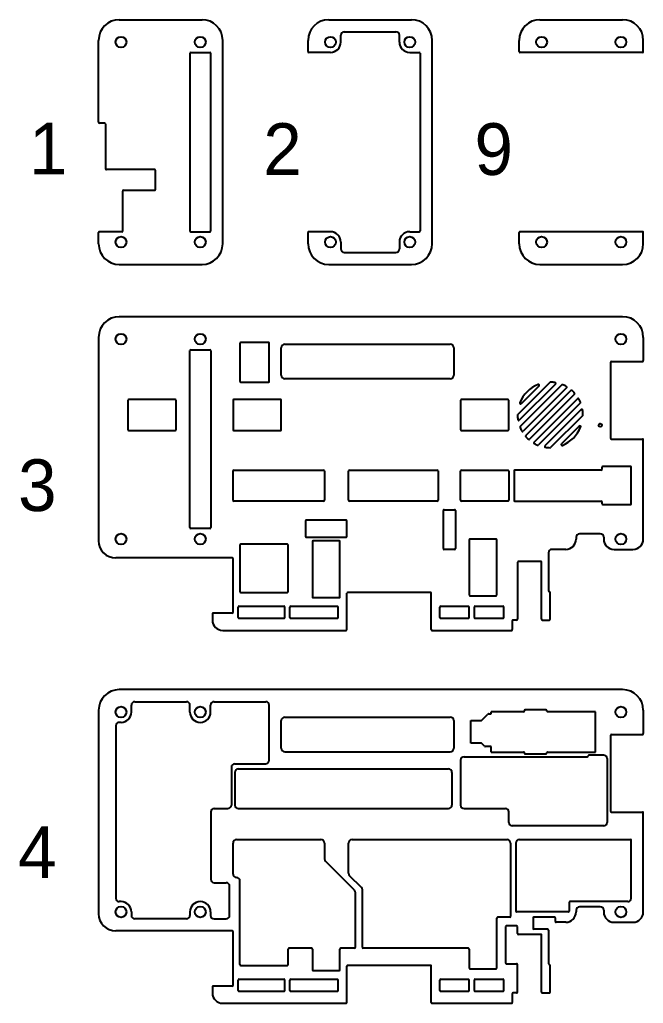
# Model space of a CAD drawing. Extents: x 1 to 1139, y 0 to 794.
# Drawn here: x 412 to 592.9, y 508.9 to 794.2 of the extents above; entities that cross this region are included whole.
import ezdxf

# ---------------------------------------------------------------- set-up
doc = ezdxf.new("R2010")
doc.units = 0
doc.layers.get('0').update_dxf_attribs({"linetype": 'CONTINUOUS'})

msp = doc.modelspace()

# ---------------------------------------------------------------- linework, layer by layer
for p, q in [((440.9, 794.24), (464.9, 794.24)), ((501.65, 794.24), (525.65, 794.24)), ((562.9, 794.24), (586.9, 794.24)), ((506.15, 790.74), (521.15, 790.74)), ((434.9, 764.49), (434.9, 788.24)), ((470.9, 732.74), (470.9, 788.24)), ((495.65, 784.99), (495.65, 788.24)), ((505.15, 787.74), (505.15, 789.74)), ((522.15, 787.74), (522.15, 789.74)), ((531.65, 732.74), (531.65, 788.24)), ((556.9, 784.99), (556.9, 788.24)), ((592.9, 784.99), (592.9, 788.24)), ((461.65, 784.74), (467.15, 784.74)), ((502.15, 784.74), (495.9, 784.74)), ((525.15, 784.74), (527.9, 784.74)), ((592.65, 784.74), (557.15, 784.74)), ((461.4, 784.49), (461.4, 732.99)), ((467.4, 784.49), (467.4, 732.99)), ((528.15, 784.49), (528.15, 732.99)), ((436.65, 764.24), (435.15, 764.24)), ((436.9, 763.99), (436.9, 750.99)), ((441.9, 732.99), (441.9, 744.49)), ((434.9, 729.24), (434.9, 732.49)), ((441.65, 732.74), (435.15, 732.74)), ((461.65, 732.74), (467.15, 732.74)), ((470.9, 729.24), (470.9, 732.74)), ((495.65, 729.24), (495.65, 732.49)), ((502.15, 732.74), (495.9, 732.74)), ((525.15, 732.74), (527.9, 732.74)), ((531.65, 729.24), (531.65, 732.74)), ((556.9, 729.24), (556.9, 732.49)), ((592.65, 732.74), (557.15, 732.74)), ((592.9, 729.24), (592.9, 732.49)), ((505.15, 729.74), (505.15, 727.74)), ((522.15, 729.74), (522.15, 727.74)), ((506.15, 726.74), (521.15, 726.74)), ((440.9, 723.24), (464.9, 723.24)), ((501.65, 723.24), (525.65, 723.24)), ((562.9, 723.24), (586.9, 723.24)), ((586.9, 708.08), (440.9, 708.08)), ((434.9, 702.08), (434.9, 643.08)), ((475.9, 700.33), (475.9, 689.33)), ((484.15, 700.58), (476.15, 700.58)), ((484.4, 689.33), (484.4, 700.33)), ((461.36, 646.93), (461.36, 698.23)), ((461.61, 698.48), (467.19, 698.48)), ((467.44, 698.23), (467.44, 646.93)), ((476.15, 689.08), (484.15, 689.08)), ((443.4, 683.83), (443.4, 675.33)), ((457.15, 684.08), (443.65, 684.08)), ((457.4, 675.33), (457.4, 683.83)), ((473.9, 683.83), (473.9, 675.33)), ((487.65, 684.08), (474.15, 684.08)), ((487.9, 675.33), (487.9, 683.83)), ((539.9, 683.83), (539.9, 675.33)), ((553.65, 684.08), (540.15, 684.08)), ((553.9, 675.33), (553.9, 683.83)), ((443.65, 675.08), (457.15, 675.08)), ((474.15, 675.08), (487.65, 675.08)), ((540.15, 675.08), (553.65, 675.08)), ((592.9, 643.58), (592.9, 672.33)), ((473.9, 654.83), (473.9, 663.33)), ((474.15, 663.58), (500.15, 663.58)), ((500.4, 663.33), (500.4, 654.83)), ((507.4, 654.83), (507.4, 663.33)), ((507.65, 663.58), (533.15, 663.58)), ((533.4, 663.33), (533.4, 654.83)), ((539.9, 654.83), (539.9, 663.33)), ((540.15, 663.58), (553.65, 663.58)), ((553.9, 663.33), (553.9, 654.83)), ((555.4, 663.33), (555.4, 654.83)), ((580.65, 663.58), (555.65, 663.58)), ((580.9, 664.33), (580.9, 663.83)), ((589.15, 664.58), (581.15, 664.58)), ((589.4, 653.83), (589.4, 664.33)), ((500.15, 654.58), (474.15, 654.58)), ((533.15, 654.58), (507.65, 654.58)), ((553.65, 654.58), (540.15, 654.58)), ((555.65, 654.58), (580.65, 654.58)), ((581.15, 653.58), (589.15, 653.58)), ((534.9, 640.83), (534.9, 651.83)), ((535.15, 652.08), (538.15, 652.08)), ((538.4, 651.83), (538.4, 640.83)), ((494.9, 648.83), (494.9, 644.33)), ((506.65, 649.08), (495.15, 649.08)), ((506.9, 644.33), (506.9, 648.83)), ((467.19, 646.68), (461.61, 646.68)), ((489.65, 642.08), (476.15, 642.08)), ((495.15, 644.08), (506.65, 644.08)), ((496.9, 642.83), (496.9, 626.83)), ((504.65, 643.08), (497.15, 643.08)), ((504.9, 626.83), (504.9, 642.83)), ((542.4, 643.33), (542.4, 627.33)), ((550.15, 643.58), (542.65, 643.58)), ((550.4, 627.33), (550.4, 643.33)), ((475.9, 641.83), (475.9, 628.33)), ((489.9, 628.33), (489.9, 641.83)), ((538.15, 640.58), (535.15, 640.58)), ((565.4, 639.58), (565.4, 628.58)), ((473.65, 638.08), (439.9, 638.08)), ((473.9, 622.33), (473.9, 637.83)), ((556.4, 636.83), (556.4, 620.33)), ((563.15, 637.08), (556.65, 637.08)), ((563.4, 620.33), (563.4, 636.83)), ((476.15, 628.08), (489.65, 628.08)), ((506.9, 617.33), (506.9, 627.83)), ((531.15, 628.08), (507.15, 628.08)), ((531.4, 617.33), (531.4, 627.83)), ((497.15, 626.58), (504.65, 626.58)), ((542.65, 627.08), (550.15, 627.08)), ((473.65, 622.08), (468.15, 622.08)), ((475.4, 620.83), (475.4, 623.83)), ((475.65, 624.08), (488.65, 624.08)), ((488.9, 620.83), (488.9, 623.83)), ((490.4, 620.83), (490.4, 623.83)), ((490.65, 624.08), (504.15, 624.08)), ((504.4, 620.83), (504.4, 623.83)), ((533.9, 620.83), (533.9, 623.83)), ((534.15, 624.08), (542.15, 624.08)), ((542.4, 620.83), (542.4, 623.83)), ((543.9, 620.83), (543.9, 623.83)), ((544.15, 624.08), (552.15, 624.08)), ((552.4, 620.83), (552.4, 623.83)), ((475.65, 620.58), (488.65, 620.58)), ((490.65, 620.58), (504.15, 620.58)), ((534.15, 620.58), (542.15, 620.58)), ((544.15, 620.58), (552.15, 620.58)), ((531.65, 617.08), (554.65, 617.08)), ((586.9, 599.89), (440.9, 599.89)), ((434.9, 593.89), (434.9, 534.89)), ((484.4, 579.39), (484.4, 595.39)), ((439.9, 589.39), (439.9, 539.39)), ((539.9, 579.39), (539.9, 566.39)), ((473.4, 577.39), (473.4, 566.39)), ((474.4, 578.39), (483.4, 578.39)), ((474.4, 575.89), (474.4, 566.39)), ((537.4, 575.89), (537.4, 566.39)), ((475.4, 565.39), (536.4, 565.39)), ((467.44, 564.39), (467.44, 544.89)), ((553.9, 561.39), (553.9, 564.39)), ((592.9, 535.39), (592.9, 564.14)), ((473.9, 546.39), (473.9, 555.39)), ((474.9, 556.39), (499.4, 556.39)), ((500.4, 555.39), (500.4, 550.8)), ((507.4, 546.63), (507.4, 555.39)), ((508.4, 556.39), (553.4, 556.39)), ((556.9, 556.39), (589.15, 556.39)), ((589.4, 539.39), (589.4, 556.14)), ((474.9, 545.39), (474.9, 545.39)), ((550.4, 519.14), (550.4, 533.64)), ((554.15, 533.89), (550.65, 533.89)), ((460.4, 533.39), (445.4, 533.39)), ((473.65, 529.89), (439.9, 529.89)), ((473.9, 514.14), (473.9, 529.64)), ((563.15, 528.89), (556.65, 528.89)), ((565.15, 530.39), (561.15, 530.39)), ((563.4, 512.14), (563.4, 528.64)), ((565.4, 530.14), (565.4, 520.39)), ((489.9, 520.14), (489.9, 524.64)), ((496.65, 524.89), (490.15, 524.89)), ((496.9, 524.64), (496.9, 518.64)), ((504.9, 518.64), (504.9, 524.64)), ((509.15, 524.89), (505.15, 524.89)), ((542.15, 524.89), (511.65, 524.89)), ((542.4, 524.64), (542.4, 519.14)), ((476.15, 519.89), (489.65, 519.89)), ((506.9, 509.14), (506.9, 519.64)), ((531.15, 519.89), (507.15, 519.89)), ((531.4, 509.14), (531.4, 519.64)), ((497.15, 518.39), (504.65, 518.39)), ((542.65, 518.89), (550.15, 518.89)), ((473.65, 513.89), (468.15, 513.89)), ((475.4, 512.64), (475.4, 515.64)), ((475.65, 515.89), (488.65, 515.89)), ((488.9, 512.64), (488.9, 515.64)), ((490.4, 512.64), (490.4, 515.64)), ((490.65, 515.89), (504.15, 515.89)), ((504.4, 512.64), (504.4, 515.64)), ((533.9, 512.64), (533.9, 515.64)), ((534.15, 515.89), (542.15, 515.89)), ((542.4, 512.64), (542.4, 515.64)), ((543.9, 512.64), (543.9, 515.64)), ((544.15, 515.89), (552.15, 515.89)), ((552.4, 512.64), (552.4, 515.64)), ((475.65, 512.39), (488.65, 512.39)), ((490.65, 512.39), (504.15, 512.39)), ((534.15, 512.39), (542.15, 512.39)), ((544.15, 512.39), (552.15, 512.39)), ((531.65, 508.89), (554.65, 508.89))]:
    msp.add_line(p, q)
at = {"linetype": 'CONTINUOUS'}
for p, q in [((451.15, 750.74), (437.15, 750.74)), ((451.4, 744.99), (451.4, 750.49)), ((442.15, 744.74), (451.15, 744.74)), ((592.9, 702.08), (592.9, 695.33)), ((488.9, 700.08), (536.9, 700.08)), ((487.9, 691.08), (487.9, 699.08)), ((537.9, 699.08), (537.9, 691.08)), ((583.4, 694.83), (583.4, 672.83)), ((583.65, 695.08), (592.65, 695.08)), ((536.9, 690.08), (488.9, 690.08)), ((565.78, 689.01), (556.47, 679.7)), ((567.45, 688.55), (556.93, 678.03)), ((569.3, 688.28), (557.19, 676.18)), ((562.64, 687.99), (557.48, 682.83)), ((570.6, 687.47), (558.01, 674.87)), ((571.9, 686.64), (558.84, 673.58)), ((572.96, 685.58), (559.9, 672.52)), ((573.79, 684.28), (561.19, 671.69)), ((574.6, 682.98), (562.5, 670.87)), ((574.87, 681.13), (564.35, 670.61)), ((575.33, 679.46), (566.02, 670.15)), ((574.31, 676.32), (569.15, 671.16)), ((583.65, 672.58), (592.65, 672.58)), ((580.9, 654.33), (580.9, 653.83)), ((580.4, 645.08), (574.4, 645.08)), ((573.4, 644.08), (573.4, 643.58)), ((581.4, 644.08), (581.4, 643.58)), ((570.4, 640.58), (566.4, 640.58)), ((584.4, 640.58), (589.9, 640.58)), ((565.65, 628.33), (565.65, 628.33)), ((565.9, 620.33), (565.9, 628.08)), ((467.9, 621.83), (467.9, 620.08)), ((554.9, 619.83), (554.9, 617.33)), ((556.15, 620.08), (555.15, 620.08)), ((563.65, 620.08), (565.65, 620.08)), ((470.9, 617.08), (506.65, 617.08)), ((444.4, 593.39), (444.4, 595.39)), ((445.4, 596.39), (460.4, 596.39)), ((461.4, 593.39), (461.4, 595.39)), ((467.4, 593.39), (467.4, 595.39)), ((468.4, 596.39), (483.4, 596.39)), ((558.4, 593.74), (558.4, 593.74)), ((564.65, 593.99), (558.65, 593.99)), ((564.9, 593.74), (564.9, 593.74)), ((592.9, 593.89), (592.9, 587.14)), ((487.9, 582.89), (487.9, 590.89)), ((488.9, 591.89), (536.9, 591.89)), ((537.9, 590.89), (537.9, 582.89)), ((542.9, 584.39), (542.9, 590.89)), ((542.9, 590.89), (545.8, 590.89)), ((545.97, 590.96), (547.83, 592.82)), ((548, 592.89), (548.8, 592.89)), ((558.15, 593.49), (548.8, 593.49)), ((548.8, 592.89), (548.8, 593.49)), ((579, 593.49), (565.15, 593.49)), ((579, 581.79), (579, 593.49)), ((441.4, 590.39), (440.9, 590.39)), ((583.4, 586.64), (583.4, 564.64)), ((583.65, 586.89), (592.65, 586.89)), ((545.8, 584.39), (542.9, 584.39)), ((546.83, 583.46), (545.97, 584.32)), ((548.8, 583.39), (547, 583.39)), ((548.8, 581.79), (548.8, 583.39)), ((488.9, 581.89), (536.9, 581.89)), ((540.9, 580.39), (576.65, 580.39)), ((548.8, 581.79), (558.15, 581.79)), ((558.4, 581.54), (558.4, 581.54)), ((558.65, 581.29), (564.65, 581.29)), ((564.9, 581.54), (564.9, 581.54)), ((565.15, 581.79), (579, 581.79)), ((576.9, 580.64), (576.9, 580.64)), ((581.4, 580.89), (577.15, 580.89)), ((582.4, 579.89), (582.4, 561.39)), ((475.4, 576.89), (536.4, 576.89)), ((468.44, 565.39), (472.4, 565.39)), ((540.9, 565.39), (552.9, 565.39)), ((583.65, 564.39), (592.65, 564.39)), ((581.4, 560.39), (554.9, 560.39)), ((554.4, 555.39), (554.4, 534.14)), ((555.9, 555.39), (555.9, 535.64)), ((509.11, 541.68), (500.69, 550.1)), ((511.11, 542.51), (507.69, 545.92)), ((468.44, 543.89), (471.9, 543.89)), ((472.9, 534.39), (472.9, 542.89)), ((475.9, 520.14), (475.9, 544.39)), ((509.4, 525.14), (509.4, 540.97)), ((511.4, 525.14), (511.4, 541.8)), ((441.4, 538.39), (440.9, 538.39)), ((571.4, 538.14), (571.4, 535.64)), ((588.4, 538.39), (571.65, 538.39)), ((580.4, 536.89), (574.4, 536.89)), ((444.4, 535.39), (444.4, 534.39)), ((461.4, 535.39), (461.4, 534.39)), ((467.4, 535.39), (467.4, 534.39)), ((571.15, 535.39), (556.15, 535.39)), ((560.9, 533.64), (560.9, 530.64)), ((567.15, 533.89), (561.15, 533.89)), ((567.4, 532.64), (567.4, 533.64)), ((573.4, 535.89), (573.4, 535.39)), ((581.4, 535.89), (581.4, 535.39)), ((468.4, 533.39), (471.9, 533.39)), ((552.9, 531.14), (552.9, 520.64)), ((556.15, 531.39), (553.15, 531.39)), ((556.4, 529.14), (556.4, 531.14)), ((570.4, 532.39), (567.65, 532.39)), ((584.4, 532.39), (589.9, 532.39)), ((553.15, 520.39), (556.15, 520.39)), ((556.4, 512.14), (556.4, 520.14)), ((565.65, 520.14), (565.65, 520.14)), ((565.9, 512.14), (565.9, 519.89)), ((467.9, 513.64), (467.9, 511.89)), ((554.9, 511.64), (554.9, 509.14)), ((556.15, 511.89), (555.15, 511.89)), ((563.65, 511.89), (565.65, 511.89)), ((470.9, 508.89), (506.65, 508.89))]:
    msp.add_line(p, q, dxfattribs=at)
for centre in [(441.4, 787.74), (464.4, 787.74), (502.15, 787.74), (525.15, 787.74), (563.4, 787.74), (586.4, 787.74), (441.4, 729.74), (464.4, 729.74), (502.15, 729.74), (525.15, 729.74), (563.4, 729.74), (586.4, 729.74), (441.4, 701.58), (464.4, 701.58), (441.4, 593.39), (464.4, 593.39)]:
    msp.add_circle(centre, 1.57)
for centre, radius in [((586.4, 701.58), 1.57), ((580.4, 676.58), 0.5), ((441.4, 643.58), 1.57), ((464.4, 643.58), 1.57), ((586.4, 643.58), 1.57), ((586.4, 593.39), 1.57), ((441.4, 535.39), 1.57), ((464.4, 535.39), 1.57), ((586.4, 535.39), 1.57)]:
    msp.add_circle(centre, radius, dxfattribs=at)
for centre, radius, start, end in [((440.9, 788.24), 6, 90, 180), ((464.9, 788.24), 6, 0, 90), ((501.65, 788.24), 6, 90, 180), ((525.65, 788.24), 6, 0, 90), ((562.9, 788.24), 6, 90, 180), ((586.9, 788.24), 6, 0, 90), ((506.15, 789.74), 1, 90, 180), ((521.15, 789.74), 1, 0, 90), ((502.15, 787.74), 3, 270, 0), ((525.15, 787.74), 3, 180, 270), ((461.65, 784.49), 0.25, 90, 180), ((467.15, 784.49), 0.25, 0, 90), ((495.9, 784.99), 0.25, 180, 270), ((527.9, 784.49), 0.25, 0, 90), ((557.15, 784.99), 0.25, 180, 270), ((592.65, 784.99), 0.25, 270, 0), ((435.15, 764.49), 0.25, 180, 270), ((436.65, 763.99), 0.25, 0, 90), ((437.15, 750.99), 0.25, 180, 270), ((435.15, 732.49), 0.25, 90, 180), ((441.65, 732.99), 0.25, 270, 0), ((461.65, 732.99), 0.25, 180, 270), ((467.15, 732.99), 0.25, 270, 0), ((495.9, 732.49), 0.25, 90, 180), ((502.15, 729.74), 3, 0, 90), ((525.15, 729.74), 3, 90, 180), ((527.9, 732.99), 0.25, 270, 0), ((557.15, 732.49), 0.25, 90, 180), ((592.65, 732.49), 0.25, 0, 90), ((440.9, 729.24), 6, 180, 270), ((464.9, 729.24), 6, 270, 0), ((501.65, 729.24), 6, 180, 270), ((506.15, 727.74), 1, 180, 270), ((521.15, 727.74), 1, 270, 0), ((525.65, 729.24), 6, 270, 0), ((562.9, 729.24), 6, 180, 270), ((586.9, 729.24), 6, 270, 0), ((440.9, 702.08), 6, 90, 180), ((586.9, 702.08), 6, 0, 90), ((476.15, 700.33), 0.25, 90, 180), ((484.15, 700.33), 0.25, 0, 90), ((461.61, 698.23), 0.25, 90, 180), ((467.19, 698.23), 0.25, 0, 90), ((476.15, 689.33), 0.25, 180, 270), ((484.15, 689.33), 0.25, 270, 0), ((443.65, 683.83), 0.25, 90, 180), ((457.15, 683.83), 0.25, 0, 90), ((474.15, 683.83), 0.25, 90, 180), ((487.65, 683.83), 0.25, 0, 90), ((540.15, 683.83), 0.25, 90, 180), ((553.65, 683.83), 0.25, 0, 90), ((443.65, 675.33), 0.25, 180, 270), ((457.15, 675.33), 0.25, 270, 0), ((474.15, 675.33), 0.25, 180, 270), ((487.65, 675.33), 0.25, 270, 0), ((540.15, 675.33), 0.25, 180, 270), ((553.65, 675.33), 0.25, 270, 0), ((474.15, 663.33), 0.25, 90, 180), ((500.15, 663.33), 0.25, 0, 90), ((507.65, 663.33), 0.25, 90, 180), ((533.15, 663.33), 0.25, 0, 90), ((540.15, 663.33), 0.25, 90, 180), ((553.65, 663.33), 0.25, 0, 90), ((555.65, 663.33), 0.25, 90, 180), ((580.65, 663.83), 0.25, 270, 0), ((581.15, 664.33), 0.25, 90, 180), ((589.15, 664.33), 0.25, 0, 90), ((474.15, 654.83), 0.25, 180, 270), ((500.15, 654.83), 0.25, 270, 0), ((507.65, 654.83), 0.25, 180, 270), ((533.15, 654.83), 0.25, 270, 0), ((540.15, 654.83), 0.25, 180, 270), ((553.65, 654.83), 0.25, 270, 0), ((555.65, 654.83), 0.25, 180, 270), ((581.15, 653.83), 0.25, 180, 270), ((589.15, 653.83), 0.25, 270, 0), ((535.15, 651.83), 0.25, 90, 180), ((538.15, 651.83), 0.25, 0, 90), ((495.15, 648.83), 0.25, 90, 180), ((506.65, 648.83), 0.25, 0, 90), ((461.61, 646.93), 0.25, 180, 270), ((467.19, 646.93), 0.25, 270, 0), ((439.9, 643.08), 5, 180, 270), ((476.15, 641.83), 0.25, 90, 180), ((489.65, 641.83), 0.25, 0, 90), ((495.15, 644.33), 0.25, 180, 270), ((497.15, 642.83), 0.25, 90, 180), ((504.65, 642.83), 0.25, 0, 90), ((506.65, 644.33), 0.25, 270, 0), ((542.65, 643.33), 0.25, 90, 180), ((550.15, 643.33), 0.25, 0, 90), ((535.15, 640.83), 0.25, 180, 270), ((538.15, 640.83), 0.25, 270, 0), ((473.65, 637.83), 0.25, 0, 90), ((556.65, 636.83), 0.25, 90, 180), ((563.15, 636.83), 0.25, 0, 90), ((476.15, 628.33), 0.25, 180, 270), ((489.65, 628.33), 0.25, 270, 0), ((507.15, 627.83), 0.25, 90, 180), ((531.15, 627.83), 0.25, 0, 90), ((497.15, 626.83), 0.25, 180, 270), ((504.65, 626.83), 0.25, 270, 0), ((542.65, 627.33), 0.25, 180, 270), ((550.15, 627.33), 0.25, 270, 0), ((473.65, 622.33), 0.25, 270, 0), ((475.65, 623.83), 0.25, 90, 180), ((488.65, 623.83), 0.25, 0, 90), ((490.65, 623.83), 0.25, 90, 180), ((504.15, 623.83), 0.25, 0, 90), ((534.15, 623.83), 0.25, 90, 180), ((542.15, 623.83), 0.25, 0, 90), ((544.15, 623.83), 0.25, 90, 180), ((552.15, 623.83), 0.25, 0, 90), ((475.65, 620.83), 0.25, 180, 270), ((488.65, 620.83), 0.25, 270, 0), ((490.65, 620.83), 0.25, 180, 270), ((504.15, 620.83), 0.25, 270, 0), ((534.15, 620.83), 0.25, 180, 270), ((542.15, 620.83), 0.25, 270, 0), ((544.15, 620.83), 0.25, 180, 270), ((552.15, 620.83), 0.25, 270, 0), ((531.65, 617.33), 0.25, 180, 270), ((440.9, 593.89), 6, 90, 180), ((586.9, 593.89), 6, 0, 90), ((468.44, 564.39), 1, 90, 180), ((475.4, 566.39), 1, 180, 270), ((536.4, 566.39), 1, 270, 0), ((474.9, 555.39), 1, 90, 180), ((499.4, 555.39), 1, 0, 90), ((508.4, 555.39), 1, 90, 180), ((589.15, 556.14), 0.25, 0, 90), ((474.9, 546.39), 1, 180, 270), ((439.9, 534.89), 5, 180, 270), ((550.65, 533.64), 0.25, 90, 180), ((473.65, 529.64), 0.25, 0, 90), ((563.15, 528.64), 0.25, 0, 90), ((565.15, 530.14), 0.25, 0, 90), ((490.15, 524.64), 0.25, 90, 180), ((496.65, 524.64), 0.25, 0, 90), ((505.15, 524.64), 0.25, 90, 180), ((542.15, 524.64), 0.25, 0, 90), ((476.15, 520.14), 0.25, 180, 270), ((489.65, 520.14), 0.25, 270, 0), ((507.15, 519.64), 0.25, 90, 180), ((531.15, 519.64), 0.25, 0, 90), ((497.15, 518.64), 0.25, 180, 270), ((504.65, 518.64), 0.25, 270, 0), ((542.65, 519.14), 0.25, 180, 270), ((550.15, 519.14), 0.25, 270, 0), ((473.65, 514.14), 0.25, 270, 0), ((475.65, 515.64), 0.25, 90, 180), ((488.65, 515.64), 0.25, 0, 90), ((490.65, 515.64), 0.25, 90, 180), ((504.15, 515.64), 0.25, 0, 90), ((534.15, 515.64), 0.25, 90, 180), ((542.15, 515.64), 0.25, 0, 90), ((544.15, 515.64), 0.25, 90, 180), ((552.15, 515.64), 0.25, 0, 90), ((475.65, 512.64), 0.25, 180, 270), ((488.65, 512.64), 0.25, 270, 0), ((490.65, 512.64), 0.25, 180, 270), ((504.15, 512.64), 0.25, 270, 0), ((534.15, 512.64), 0.25, 180, 270), ((542.15, 512.64), 0.25, 270, 0), ((544.15, 512.64), 0.25, 180, 270), ((552.15, 512.64), 0.25, 270, 0), ((531.65, 509.14), 0.25, 180, 270)]:
    msp.add_arc(centre, radius, start, end)
for centre, radius, start, end in [((451.15, 750.49), 0.25, 0, 90), ((451.15, 744.99), 0.25, 270, 0), ((442.15, 744.49), 0.25, 90, 180), ((488.9, 699.08), 1, 90, 180), ((536.9, 699.08), 1, 0, 90), ((583.65, 694.83), 0.25, 90, 180), ((592.65, 695.33), 0.25, 270, 0), ((488.9, 691.08), 1, 180, 270), ((536.9, 691.08), 1, 270, 0), ((565.9, 679.58), 9.5, 111.7685, 158.2315), ((562.47, 688.17), 0.25, 315, 111.7685), ((565.96, 688.83), 0.25, 89.6442, 135), ((565.9, 679.58), 9.5, 81.4837, 89.6442), ((567.27, 688.73), 0.25, 315, 81.4837), ((569.48, 688.11), 0.25, 67.2333, 135), ((565.9, 679.58), 9.5, 60.6804, 67.2333), ((570.43, 687.64), 0.25, 315, 60.6804), ((572.08, 686.46), 0.25, 48.0986, 135), ((565.9, 679.58), 9.5, 41.9014, 48.0986), ((572.78, 685.76), 0.25, 315, 41.9014), ((557.31, 683.01), 0.25, 158.2315, 315), ((573.96, 684.11), 0.25, 29.3196, 135), ((565.9, 679.58), 9.5, 22.7667, 29.3196), ((574.43, 683.16), 0.25, 315, 22.7667), ((556.65, 679.52), 0.25, 135, 180.3558), ((565.9, 679.58), 9.5, 180.3558, 188.5163), ((575.05, 680.95), 0.25, 8.5163, 135), ((565.9, 679.58), 9.5, 0.3558, 8.5163), ((575.15, 679.64), 0.25, 315, 0.3558), ((556.75, 678.21), 0.25, 188.5163, 315), ((574.49, 676.15), 0.25, 338.2315, 135), ((557.37, 676), 0.25, 135, 202.7667), ((565.9, 679.58), 9.5, 202.7667, 209.3196), ((557.83, 675.05), 0.25, 209.3196, 315), ((559.01, 673.4), 0.25, 135, 221.9014), ((565.9, 679.58), 9.5, 291.7685, 338.2315), ((565.9, 679.58), 9.5, 221.9014, 228.0986), ((559.72, 672.69), 0.25, 228.0986, 315), ((561.37, 671.51), 0.25, 135, 240.6804), ((565.9, 679.58), 9.5, 240.6804, 247.2333), ((562.32, 671.05), 0.25, 247.2333, 315), ((564.53, 670.43), 0.25, 135, 261.4837), ((569.33, 670.99), 0.25, 135, 291.7685), ((583.65, 672.83), 0.25, 180, 270), ((592.65, 672.33), 0.25, 0, 90), ((565.9, 679.58), 9.5, 261.4837, 269.6442), ((565.84, 670.33), 0.25, 269.6442, 315), ((580.65, 654.33), 0.25, 0, 90), ((574.4, 644.08), 1, 90, 180), ((580.4, 644.08), 1, 0, 90), ((570.4, 643.58), 3, 270, 0), ((584.4, 643.58), 3, 180, 270), ((589.9, 643.58), 3, 270, 0), ((566.4, 639.58), 1, 90, 180), ((565.65, 628.58), 0.25, 180, 270), ((565.65, 628.08), 0.25, 0, 90), ((468.15, 621.83), 0.25, 90, 180), ((470.9, 620.08), 3, 180, 270), ((555.15, 619.83), 0.25, 90, 180), ((556.15, 620.33), 0.25, 270, 0), ((563.65, 620.33), 0.25, 180, 270), ((565.65, 620.33), 0.25, 270, 0), ((506.65, 617.33), 0.25, 270, 0), ((554.65, 617.33), 0.25, 270, 0), ((445.4, 595.39), 1, 90, 180), ((460.4, 595.39), 1, 0, 90), ((468.4, 595.39), 1, 90, 180), ((483.4, 595.39), 1, 0, 90), ((558.15, 593.74), 0.25, 270, 0), ((558.65, 593.74), 0.25, 90, 180), ((564.65, 593.74), 0.25, 0, 90), ((565.15, 593.74), 0.25, 180, 270), ((441.4, 593.39), 3, 270, 0), ((464.4, 593.39), 3, 180, 0), ((488.9, 590.89), 1, 90, 180), ((536.9, 590.89), 1, 0, 90), ((545.8, 591.14), 0.25, 270, 315), ((548, 592.64), 0.25, 90, 135), ((440.9, 589.39), 1, 90, 180), ((583.65, 586.64), 0.25, 90, 180), ((592.65, 587.14), 0.25, 270, 0), ((488.9, 582.89), 1, 180, 270), ((536.9, 582.89), 1, 270, 0), ((545.8, 584.14), 0.25, 45, 90), ((547, 583.64), 0.25, 225, 270), ((483.4, 579.39), 1, 270, 0), ((540.9, 579.39), 1, 90, 180), ((558.15, 581.54), 0.25, 0, 90), ((558.65, 581.54), 0.25, 180, 270), ((564.65, 581.54), 0.25, 270, 0), ((565.15, 581.54), 0.25, 90, 180), ((576.65, 580.64), 0.25, 270, 0), ((577.15, 580.64), 0.25, 90, 180), ((581.4, 579.89), 1, 0, 90), ((474.4, 577.39), 1, 90, 180), ((475.4, 575.89), 1, 90, 180), ((536.4, 575.89), 1, 0, 90), ((472.4, 566.39), 1, 270, 0), ((540.9, 566.39), 1, 180, 270), ((552.9, 564.39), 1, 0, 90), ((583.65, 564.64), 0.25, 180, 270), ((592.65, 564.14), 0.25, 0, 90), ((554.9, 561.39), 1, 180, 270), ((581.4, 561.39), 1, 270, 0), ((553.4, 555.39), 1, 0, 90), ((556.9, 555.39), 1, 90, 180), ((501.4, 550.8), 1, 180, 225), ((474.9, 544.39), 1, 0, 90), ((508.4, 546.63), 1, 180, 225), ((468.44, 544.89), 1, 180, 270), ((471.9, 542.89), 1, 0, 90), ((510.4, 541.8), 1, 0, 45), ((440.9, 539.39), 1, 180, 270), ((508.4, 540.97), 1, 0, 45), ((588.4, 539.39), 1, 270, 0), ((441.4, 535.39), 3, 0, 90), ((464.4, 535.39), 3, 0, 180), ((571.65, 538.14), 0.25, 90, 180), ((574.4, 535.89), 1, 90, 180), ((580.4, 535.89), 1, 0, 90), ((445.4, 534.39), 1, 180, 270), ((460.4, 534.39), 1, 270, 0), ((468.4, 534.39), 1, 180, 270), ((471.9, 534.39), 1, 270, 0), ((554.15, 534.14), 0.25, 270, 0), ((556.15, 535.64), 0.25, 180, 270), ((561.15, 533.64), 0.25, 90, 180), ((567.15, 533.64), 0.25, 0, 90), ((570.4, 535.39), 3, 270, 0), ((571.15, 535.64), 0.25, 270, 0), ((584.4, 535.39), 3, 180, 270), ((589.9, 535.39), 3, 270, 0), ((553.15, 531.14), 0.25, 90, 180), ((556.15, 531.14), 0.25, 0, 90), ((567.65, 532.64), 0.25, 180, 270), ((556.65, 529.14), 0.25, 180, 270), ((561.15, 530.64), 0.25, 180, 270), ((509.15, 525.14), 0.25, 270, 0), ((511.65, 525.14), 0.25, 180, 270), ((553.15, 520.64), 0.25, 180, 270), ((556.15, 520.14), 0.25, 0, 90), ((565.65, 520.39), 0.25, 180, 270), ((565.65, 519.89), 0.25, 0, 90), ((468.15, 513.64), 0.25, 90, 180), ((470.9, 511.89), 3, 180, 270), ((555.15, 511.64), 0.25, 90, 180), ((556.15, 512.14), 0.25, 270, 0), ((563.65, 512.14), 0.25, 180, 270), ((565.65, 512.14), 0.25, 270, 0), ((506.65, 509.14), 0.25, 270, 0), ((554.65, 509.14), 0.25, 270, 0)]:
    msp.add_arc(centre, radius, start, end, dxfattribs=at)

# ---------------------------------------------------------------- texts
for s, p in [('1', (414.71, 749.33)), ('2', (482.67, 749.2)), ('9', (543.93, 749.2)), ('3', (411.55, 651.7)), ('4', (411.55, 545.22))]:
    msp.add_text(s, height=15, dxfattribs=at).set_placement(p)

doc.saveas('drawing.dxf')
